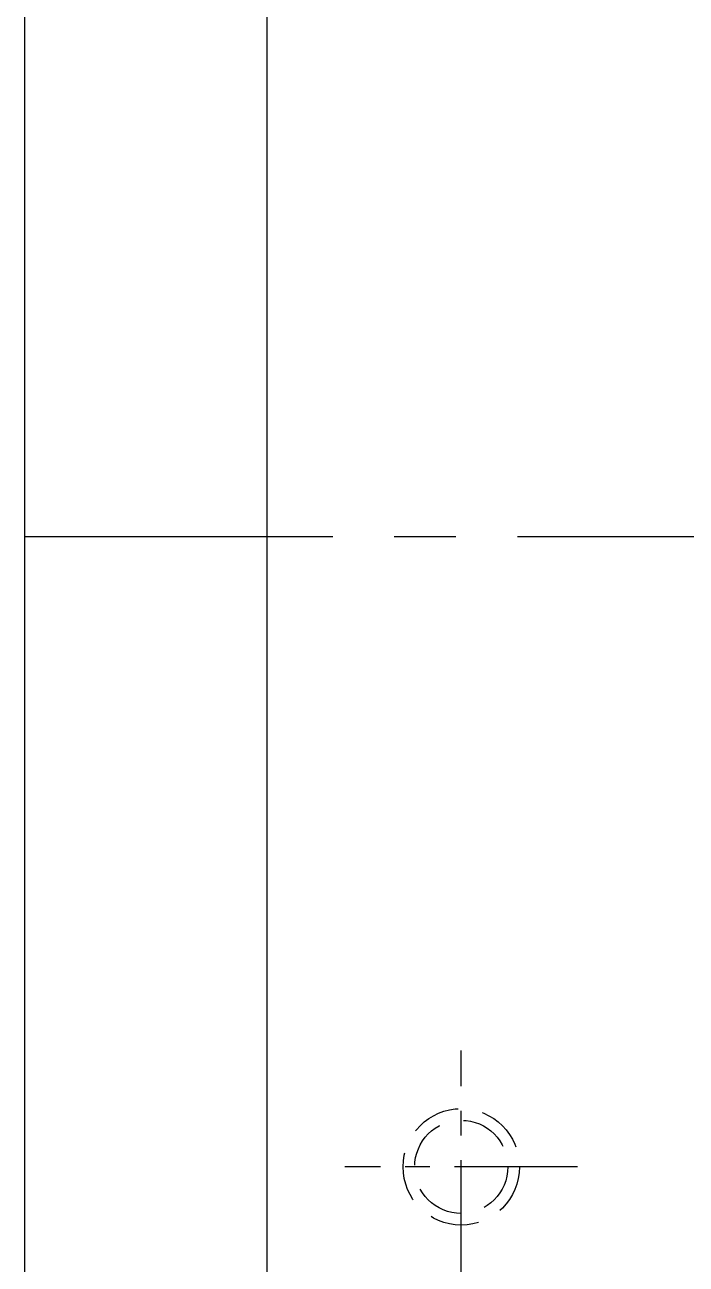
# Model space of a CAD drawing. Header units: inches. Extents: x 139745 to 140613, y -44509 to -43895.
# Drawn here: x 140336.2 to 140404.4, y -44144.3 to -44016.5 of the extents above; entities that cross this region are included whole.
import ezdxf

# ---------------------------------------------------------------- set-up
doc = ezdxf.new("R2010")
doc.units = ezdxf.units.IN
doc.header["$LTSCALE"] = 2
doc.header["$MEASUREMENT"] = 0
doc.linetypes.add('CENTER', pattern=[50.8, 31.75, -6.35, 6.35, -6.35])
doc.linetypes.add('HIDDEN', pattern=[9.525, 6.35, -3.175])
doc.layers.get('0').update_dxf_attribs({"linetype": 'CONTINUOUS'})

msp = doc.modelspace()

# ---------------------------------------------------------------- linework, layer by layer
for p, q in [((140336.156, -44192.275), (140336.156, -43946.275)), ((140361.156, -44191.275), (140361.156, -43947.275))]:
    msp.add_line(p, q)
at = {"linetype": 'CENTER', "ltscale": 0.5}
msp.add_line((140336.156, -44069.275), (140586.156, -44069.275), dxfattribs=at)
at = {"color": 251, "linetype": 'CENTER', "ltscale": 0.2}
for p, q in [((140381.156, -44146.275), (140381.156, -44122.275)), ((140393.156, -44134.275), (140369.156, -44134.275))]:
    msp.add_line(p, q, dxfattribs=at)
at = {"color": 251, "linetype": 'HIDDEN', "ltscale": 0.4}
for radius in [6, 4.8]:
    msp.add_circle((140381.156, -44134.275), radius, dxfattribs=at)

doc.saveas('drawing.dxf')
